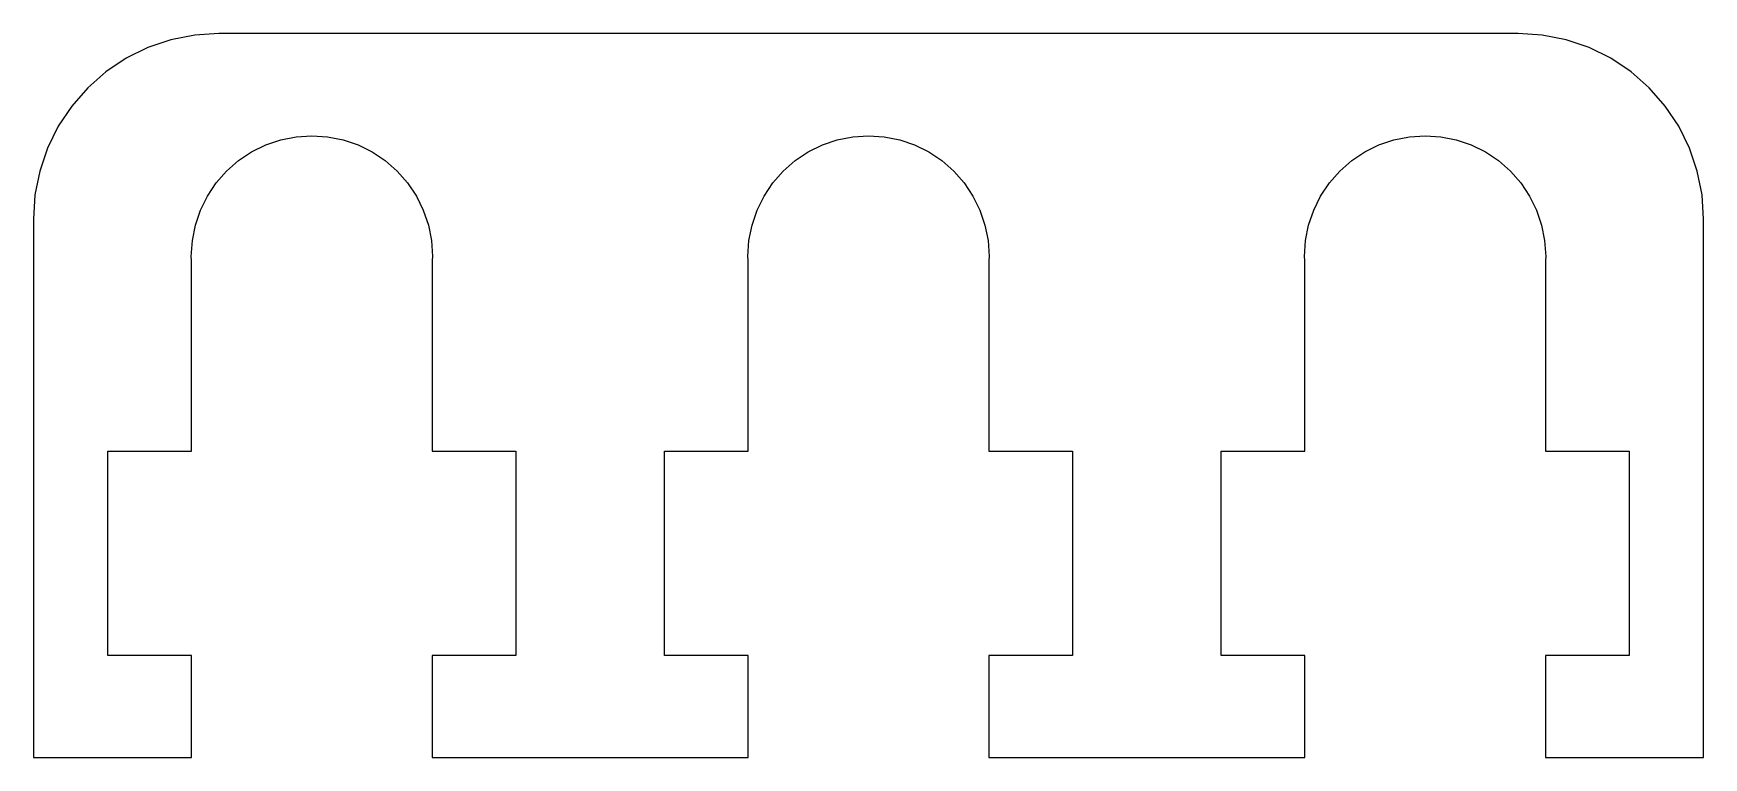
# Model space of a CAD drawing. Header units: metres. Extents: x -22.5 to 22.5, y -13.5 to 6.
import ezdxf

# ---------------------------------------------------------------- set-up
doc = ezdxf.new("R2010")
doc.units = ezdxf.units.M

msp = doc.modelspace()

# ---------------------------------------------------------------- linework, layer by layer
for p, q in [((-18.158, 5.962), (-18.799, 5.835)), ((-17.505, 6.005), (-18.158, 5.962)), ((17.505, 6.005), (-17.505, 6.005)), ((18.158, 5.962), (17.505, 6.005)), ((18.799, 5.835), (18.158, 5.962)), ((-19.418, 5.624), (-20.005, 5.335)), ((-18.799, 5.835), (-19.418, 5.624)), ((19.418, 5.624), (18.799, 5.835)), ((20.005, 5.335), (19.418, 5.624)), ((-20.549, 4.972), (-21.041, 4.541)), ((-20.005, 5.335), (-20.549, 4.972)), ((20.549, 4.972), (20.005, 5.335)), ((21.041, 4.541), (20.549, 4.972)), ((-21.041, 4.541), (-21.472, 4.049)), ((21.472, 4.049), (21.041, 4.541)), ((-21.472, 4.049), (-21.835, 3.505)), ((21.835, 3.505), (21.472, 4.049)), ((-21.835, 3.505), (-22.124, 2.918)), ((-15.841, 3.139), (-15.424, 3.222)), ((-15.424, 3.222), (-15, 3.25)), ((-15, 3.25), (-14.576, 3.222)), ((-14.576, 3.222), (-14.159, 3.139)), ((-0.841, 3.139), (-0.424, 3.222)), ((-0.424, 3.222), (0, 3.25)), ((0, 3.25), (0.424, 3.222)), ((0.424, 3.222), (0.841, 3.139)), ((14.159, 3.139), (14.576, 3.222)), ((14.576, 3.222), (15, 3.25)), ((15, 3.25), (15.424, 3.222)), ((15.424, 3.222), (15.841, 3.139)), ((22.124, 2.918), (21.835, 3.505)), ((-22.124, 2.918), (-22.335, 2.299)), ((-16.979, 2.578), (-16.625, 2.815)), ((-16.625, 2.815), (-16.244, 3.003)), ((-16.244, 3.003), (-15.841, 3.139)), ((-14.159, 3.139), (-13.756, 3.003)), ((-13.756, 3.003), (-13.375, 2.815)), ((-13.375, 2.815), (-13.021, 2.578)), ((-1.978, 2.578), (-1.625, 2.815)), ((-1.625, 2.815), (-1.244, 3.003)), ((-1.244, 3.003), (-0.841, 3.139)), ((0.841, 3.139), (1.244, 3.003)), ((1.244, 3.003), (1.625, 2.815)), ((1.625, 2.815), (1.978, 2.578)), ((13.021, 2.578), (13.375, 2.815)), ((13.375, 2.815), (13.756, 3.003)), ((13.756, 3.003), (14.159, 3.139)), ((15.841, 3.139), (16.244, 3.003)), ((16.244, 3.003), (16.625, 2.815)), ((16.625, 2.815), (16.979, 2.578)), ((22.335, 2.299), (22.124, 2.918)), ((-22.335, 2.299), (-22.462, 1.658)), ((-17.578, 1.978), (-17.298, 2.298)), ((-17.298, 2.298), (-16.979, 2.578)), ((-13.021, 2.578), (-12.702, 2.298)), ((-12.702, 2.298), (-12.422, 1.978)), ((-2.578, 1.978), (-2.298, 2.298)), ((-2.298, 2.298), (-1.978, 2.578)), ((1.978, 2.578), (2.298, 2.298)), ((2.298, 2.298), (2.578, 1.978)), ((12.422, 1.978), (12.702, 2.298)), ((12.702, 2.298), (13.021, 2.578)), ((16.979, 2.578), (17.298, 2.298)), ((17.298, 2.298), (17.578, 1.978)), ((22.462, 1.658), (22.335, 2.299)), ((-17.815, 1.625), (-17.578, 1.978)), ((-12.422, 1.978), (-12.185, 1.625)), ((-2.815, 1.625), (-2.578, 1.978)), ((2.578, 1.978), (2.815, 1.625)), ((12.185, 1.625), (12.422, 1.978)), ((17.578, 1.978), (17.815, 1.625)), ((-22.462, 1.658), (-22.505, 1.005)), ((-18.003, 1.244), (-17.815, 1.625)), ((-12.185, 1.625), (-11.997, 1.244)), ((-3.003, 1.244), (-2.815, 1.625)), ((2.815, 1.625), (3.003, 1.244)), ((11.997, 1.244), (12.185, 1.625)), ((17.815, 1.625), (18.003, 1.244)), ((22.505, 1.005), (22.462, 1.658)), ((-22.505, 1.005), (-22.505, -1.005)), ((-18.139, 0.841), (-18.003, 1.244)), ((-11.997, 1.244), (-11.861, 0.841)), ((-3.139, 0.841), (-3.003, 1.244)), ((3.003, 1.244), (3.139, 0.841)), ((11.861, 0.841), (11.997, 1.244)), ((18.003, 1.244), (18.139, 0.841)), ((22.505, -1.005), (22.505, 1.005)), ((-18.222, 0.424), (-18.139, 0.841)), ((-11.861, 0.841), (-11.778, 0.424)), ((-3.222, 0.424), (-3.139, 0.841)), ((3.139, 0.841), (3.222, 0.424)), ((11.778, 0.424), (11.861, 0.841)), ((18.139, 0.841), (18.222, 0.424)), ((-18.25, 0), (-18.222, 0.424)), ((-18.243, -0.1), (-18.25, 0)), ((-11.778, 0.424), (-11.75, 0)), ((-11.75, 0), (-11.757, -0.1)), ((-3.25, 0), (-3.222, 0.424)), ((-3.243, -0.1), (-3.25, 0)), ((3.222, 0.424), (3.25, 0)), ((3.25, 0), (3.243, -0.1)), ((11.75, 0), (11.778, 0.424)), ((11.757, -0.1), (11.75, 0)), ((18.222, 0.424), (18.25, 0)), ((18.25, 0), (18.243, -0.1)), ((-18.243, -5.25), (-18.243, -0.1)), ((-11.757, -0.1), (-11.757, -5.25)), ((-3.243, -5.25), (-3.243, -0.1)), ((3.243, -0.1), (3.243, -5.25)), ((11.757, -5.25), (11.757, -0.1)), ((18.243, -0.1), (18.243, -5.25)), ((-22.505, -1.005), (-22.5, -1.081)), ((-22.5, -1.081), (-22.5, -13.5)), ((22.5, -1.081), (22.505, -1.005)), ((22.5, -13.5), (22.5, -1.081)), ((-20.5, -10.75), (-20.5, -5.25)), ((-20.5, -5.25), (-18.243, -5.25)), ((-11.757, -5.25), (-9.5, -5.25)), ((-9.5, -5.25), (-9.5, -10.75)), ((-5.5, -10.75), (-5.5, -5.25)), ((-5.5, -5.25), (-3.243, -5.25)), ((3.243, -5.25), (5.5, -5.25)), ((5.5, -5.25), (5.5, -10.75)), ((9.5, -10.75), (9.5, -5.25)), ((9.5, -5.25), (11.757, -5.25)), ((18.243, -5.25), (20.5, -5.25)), ((20.5, -5.25), (20.5, -10.75)), ((-18.243, -10.75), (-20.5, -10.75)), ((-18.243, -13.5), (-18.243, -10.75)), ((-9.5, -10.75), (-11.757, -10.75)), ((-11.757, -10.75), (-11.757, -13.5)), ((-3.243, -10.75), (-5.5, -10.75)), ((-3.243, -13.5), (-3.243, -10.75)), ((5.5, -10.75), (3.243, -10.75)), ((3.243, -10.75), (3.243, -13.5)), ((11.757, -10.75), (9.5, -10.75)), ((11.757, -13.5), (11.757, -10.75)), ((20.5, -10.75), (18.243, -10.75)), ((18.243, -10.75), (18.243, -13.5)), ((-22.5, -13.5), (-18.243, -13.5)), ((-11.757, -13.5), (-3.243, -13.5)), ((3.243, -13.5), (11.757, -13.5)), ((18.243, -13.5), (22.5, -13.5))]:
    msp.add_line(p, q)

doc.saveas('drawing.dxf')
